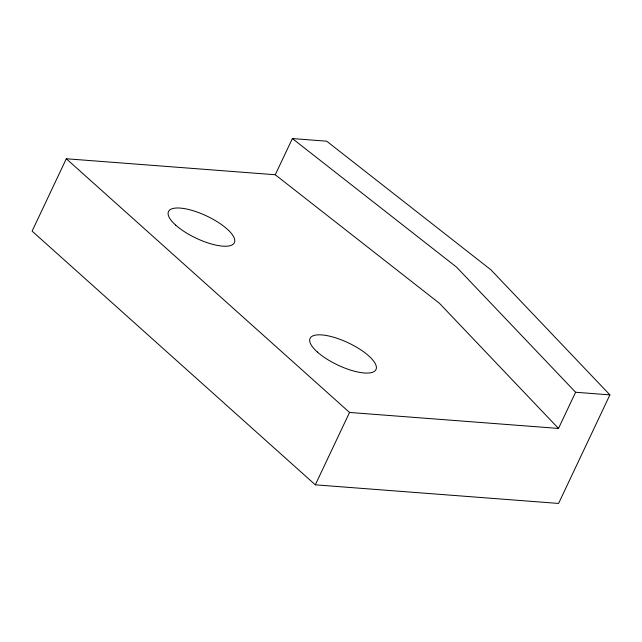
<?xml version="1.0" encoding="UTF-8"?>
<svg xmlns="http://www.w3.org/2000/svg" width="642" height="642" viewBox="0 0 642 642"><rect width="100%" height="100%" fill="white"/><g stroke="black" fill="none" stroke-linecap="round" stroke-linejoin="round"><path stroke-width="0.96" d="M66.311 158.759L32.1 231.136L315.326 484.83L558.58 503.44L609.9 394.878L490.865 269.76L326.674 141.184L292.375 138.56L275.266 174.752L66.311 158.759L349.537 412.453L558.492 428.439L575.601 392.254L456.566 267.136L292.375 138.56M315.326 484.83L349.537 412.453M575.601 392.254L609.9 394.878M275.266 174.752L439.457 303.321L558.492 428.439M317.317 351.985A36.442 12.286 25.3 0 0 374.302 371.413A36.442 12.286 25.3 0 0 337.515 338.454A36.442 12.286 25.3 0 0 317.317 351.985M175.707 225.133A36.442 12.286 25.3 0 0 232.693 244.57A36.442 12.286 25.3 0 0 195.898 211.611A36.442 12.286 25.3 0 0 175.707 225.133"/></g></svg>
